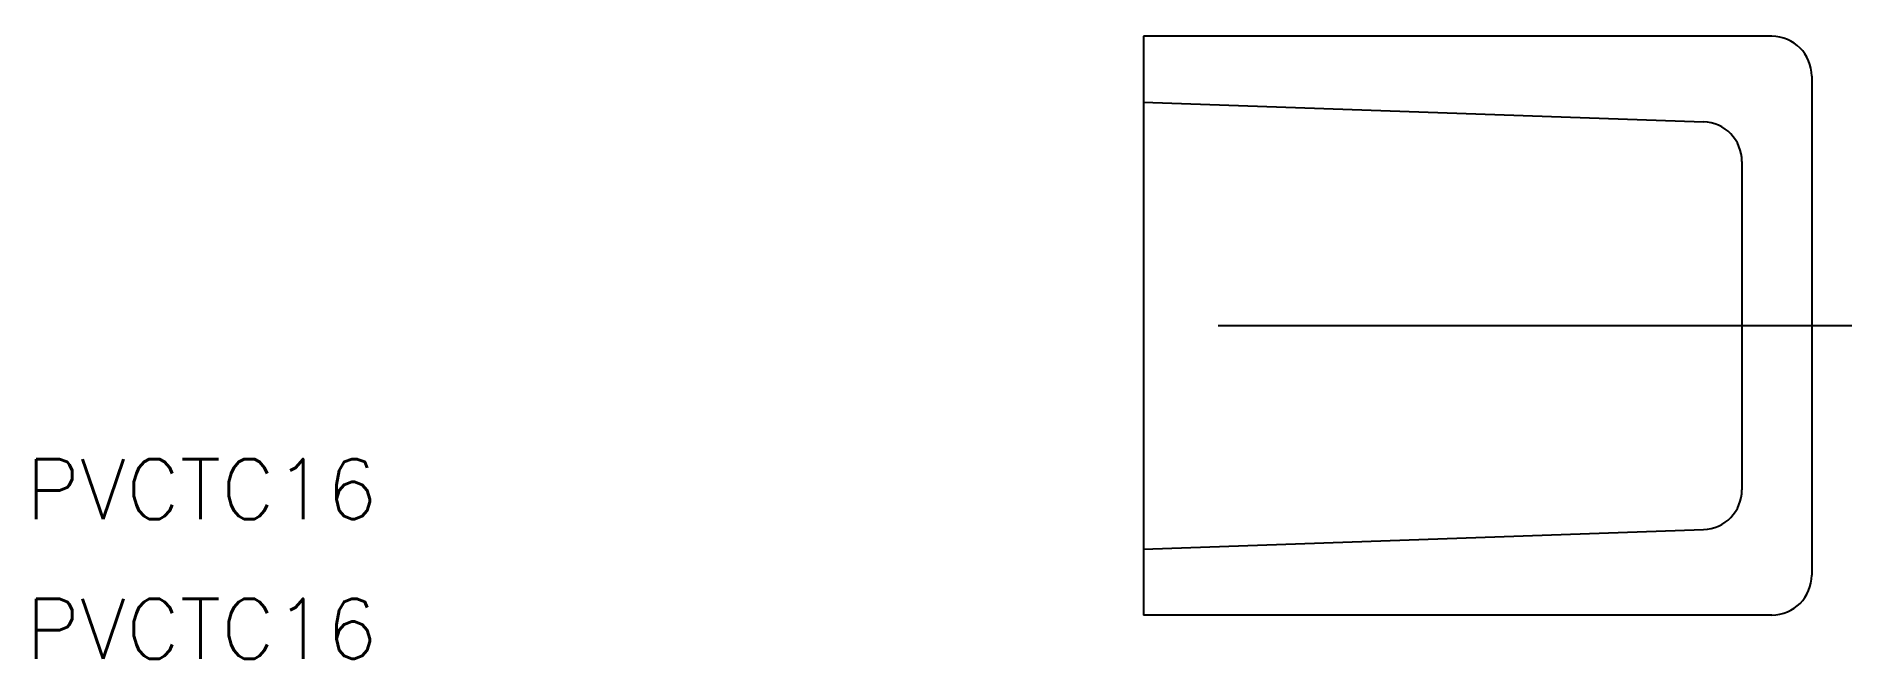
# Model space of a CAD drawing. Extents: x -55.5 to 35.5, y -16.7 to 14.5.
import ezdxf

# ---------------------------------------------------------------- set-up
doc = ezdxf.new("R2010")
doc.units = 0
doc.linetypes.add('CENTER', pattern=[50.8, 31.75, -6.35, 6.35, -6.35])
doc.layers.get('0').update_dxf_attribs({"linetype": 'CONTINUOUS'})
doc.layers.add('CENTER', color=1, linetype='CENTER')
doc.styles.get("Standard").update_dxf_attribs({"font": 'txt.shx', "height": 3, "bigfont": 'bigfont.shx'})

msp = doc.modelspace()

# ---------------------------------------------------------------- linework, layer by layer
at = {"color": 7, "linetype": 'CONTINUOUS'}
for p, q in [((31.5, 14.5), (0, 14.5)), ((0, 14.5), (0, -14.5)), ((33.5, 12.5), (33.5, -12.5)), ((0, 11.2), (28.07, 10.22)), ((30, 8.221), (30, -8.221)), ((0, -11.2), (28.07, -10.22)), ((31.5, -14.5), (0, -14.5))]:
    msp.add_line(p, q, dxfattribs=at)
for centre, start, end in [((31.5, 12.5), 0, 90), ((28, 8.221), 0, 88), ((28, -8.221), 272, 360), ((31.5, -12.5), 270, 0)]:
    msp.add_arc(centre, 2, start, end, dxfattribs=at)
at = {"layer": 'CENTER', "color": 1, "linetype": 'CENTER'}
msp.add_line((35.5, 0), (-2, 0), dxfattribs=at)

# ---------------------------------------------------------------- texts
at = {"color": 7, "linetype": 'CONTINUOUS'}
for p in [(-56, -9.688), (-56, -16.688)]:
    msp.add_text('PVCTC16', height=3, dxfattribs=at).set_placement(p)

doc.saveas('drawing.dxf')
